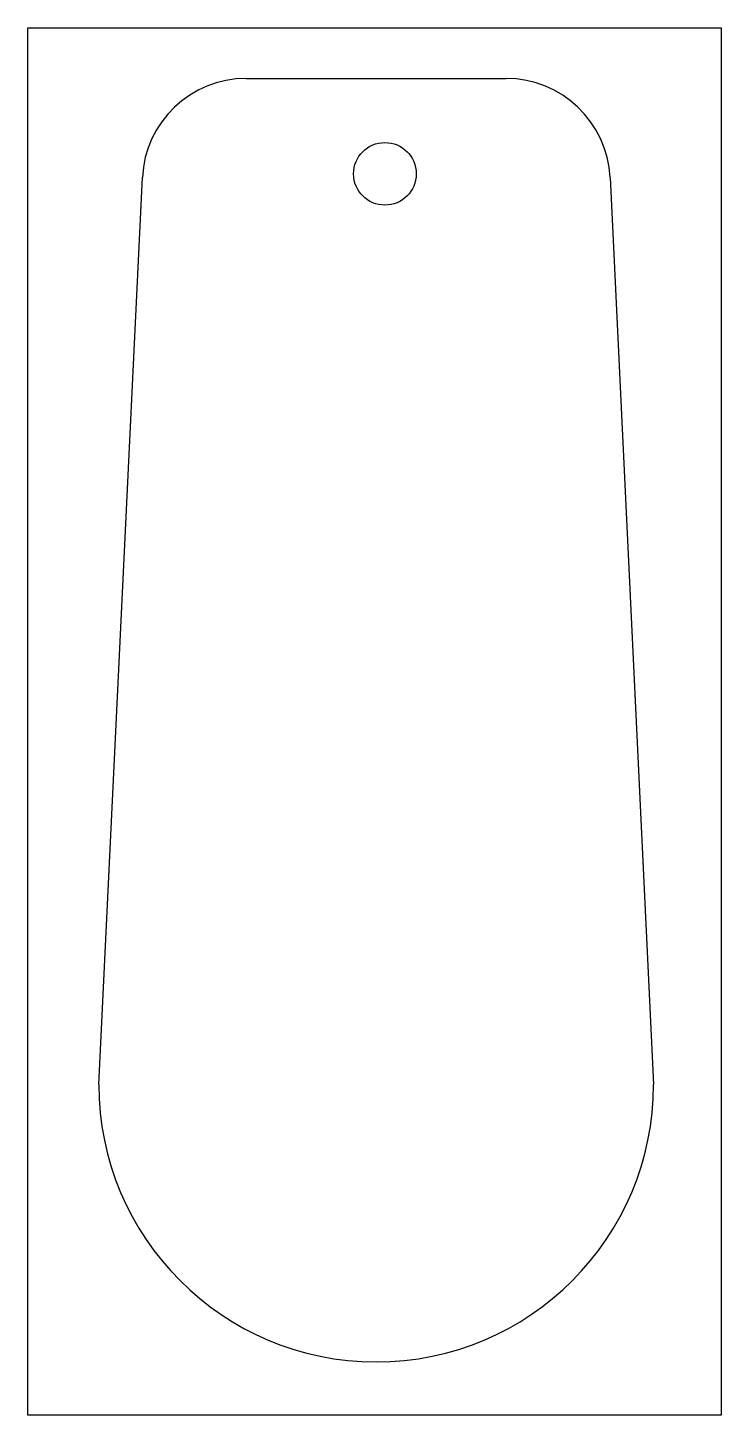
# Model space of a CAD drawing. Extents: x 4218 to 5018, y -36053 to -34453.
import ezdxf

# ---------------------------------------------------------------- set-up
doc = ezdxf.new("R2010")
doc.units = 0
doc.header["$LTSCALE"] = 20
doc.header["$MEASUREMENT"] = 0
doc.layers.add('1', color=1, linetype='CONTINUOUS')
doc.layers.add('4', color=5, linetype='CONTINUOUS')

msp = doc.modelspace()

# ---------------------------------------------------------------- linework, layer by layer
at = {"layer": '1', "color": 2, "linetype": 'BYBLOCK'}
msp.add_line((4470.1, -34511.1), (4769.9, -34511.1), dxfattribs=at)
at = {"layer": '1', "color": 2, "linetype": 'BYBLOCK', "ltscale": 2}
for p, q in [((4300, -35671.1), (4350.3, -34625.4)), ((4889.7, -34625.4), (4940, -35671.1))]:
    msp.add_line(p, q, dxfattribs=at)
at = {"layer": '1', "color": 5, "linetype": 'BYBLOCK', "ltscale": 2}
msp.add_circle((4630, -34621.1), 36.1, dxfattribs=at)
at = {"layer": '1', "color": 2, "linetype": 'BYBLOCK'}
msp.add_arc((4470.1, -34631.1), 120, 90, 177.2475, dxfattribs=at)
at = {"layer": '1', "color": 2, "linetype": 'BYBLOCK', "ltscale": 2}
for centre, radius, start, end in [((4769.9, -34631.1), 120, 2.7525, 90), ((4620, -35671.1), 320, 180, 0)]:
    msp.add_arc(centre, radius, start, end, dxfattribs=at)
at = {"layer": '4', "color": 4, "linetype": 'BYBLOCK'}
msp.add_lwpolyline([(5018, -36052.7), (4218, -36052.7), (4218, -34452.7), (5018, -34452.7)], close=True, dxfattribs=at)

doc.saveas('drawing.dxf')
